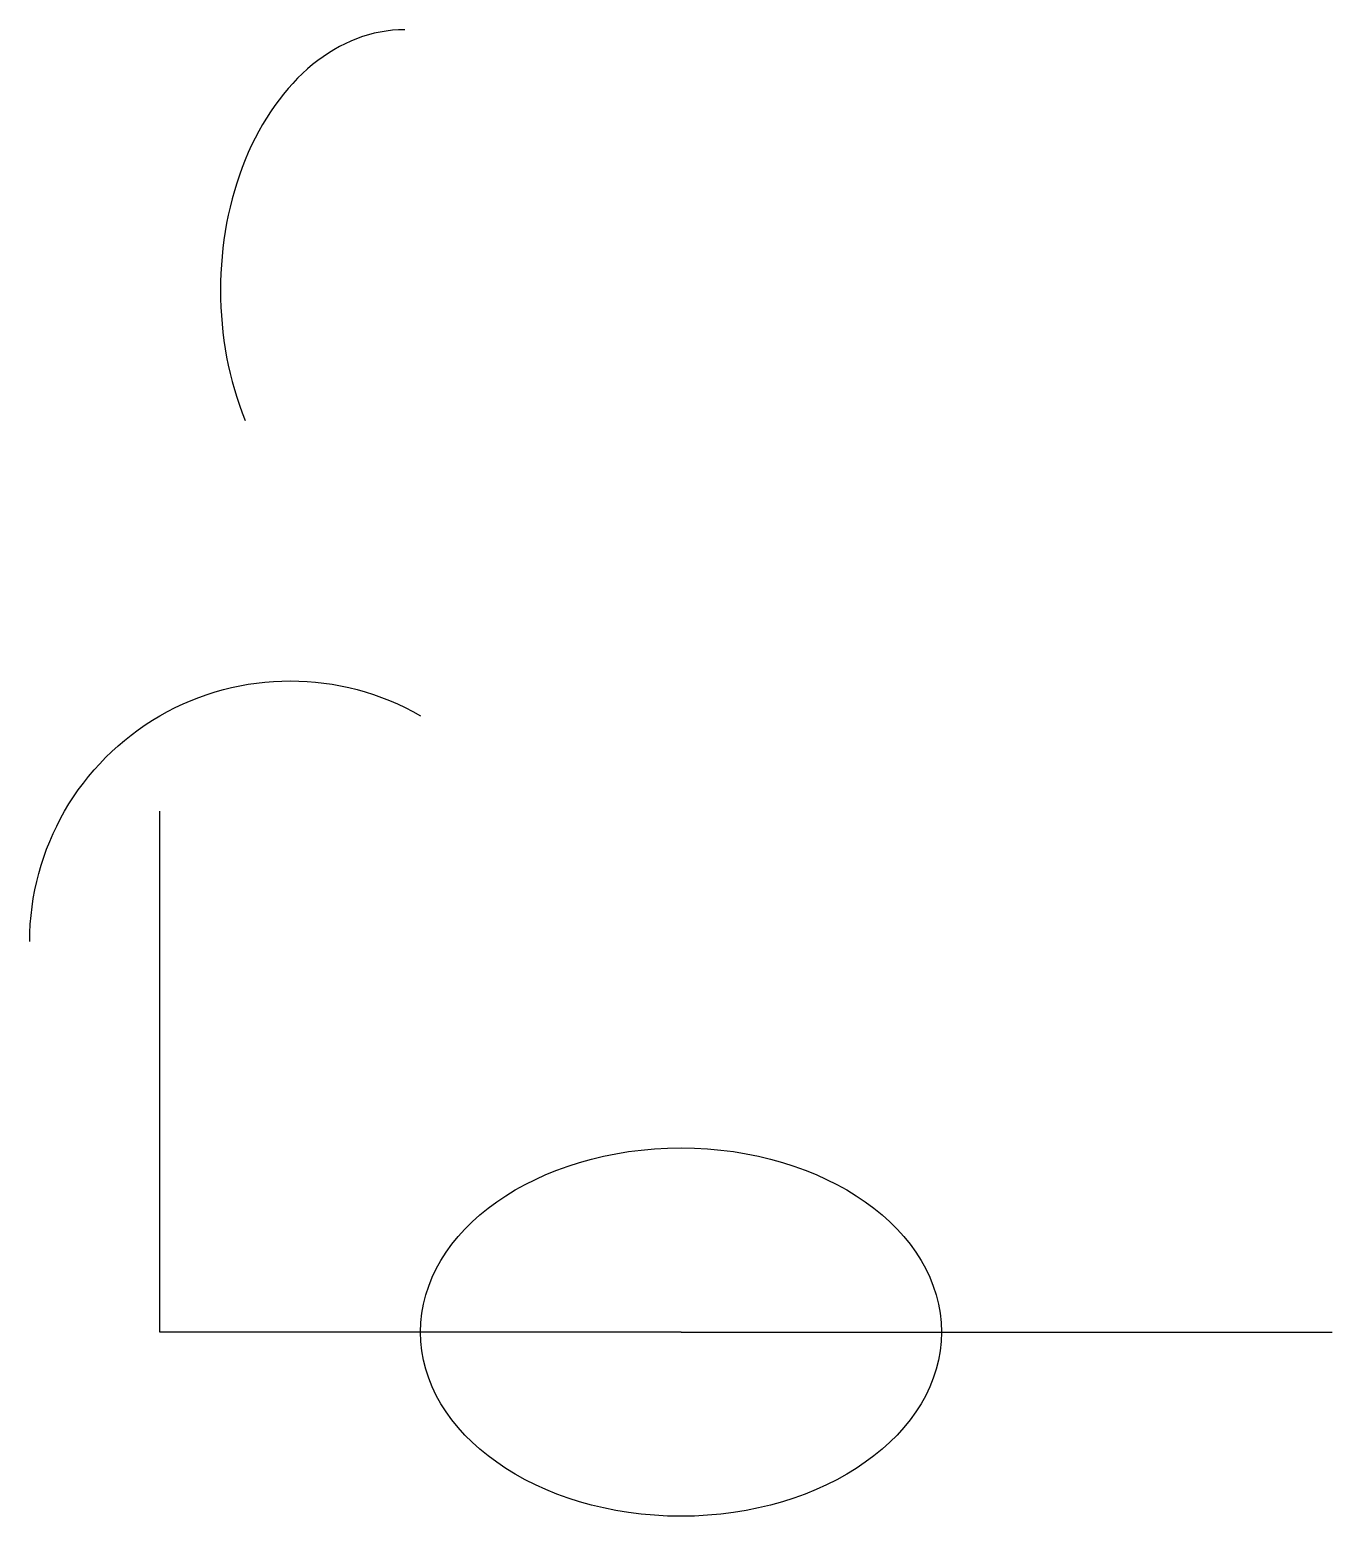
# Model space of a CAD drawing. Header units: metres. Extents: x -5 to 5, y -1.4 to 10.
import ezdxf

# ---------------------------------------------------------------- set-up
doc = ezdxf.new("R2010")
doc.units = ezdxf.units.M

msp = doc.modelspace()

# ---------------------------------------------------------------- linework, layer by layer
msp.add_line((0, 0), (5, 0, 3))
at = {"extrusion": (0, 0, -1)}
msp.add_lwpolyline([(0, 0), (4, 0), (4, 4)], dxfattribs=at)
at = {"extrusion": (0, 1, 1)}
msp.add_circle((0, 0), 2, dxfattribs=at)
at = {"extrusion": (1, 0, 1)}
msp.add_arc((8, 3), 2, 0, 120, dxfattribs=at)
at = {"extrusion": (0, 0, -1)}
msp.add_arc((3, 3), 2, 0, 120, dxfattribs=at)

doc.saveas('drawing.dxf')
